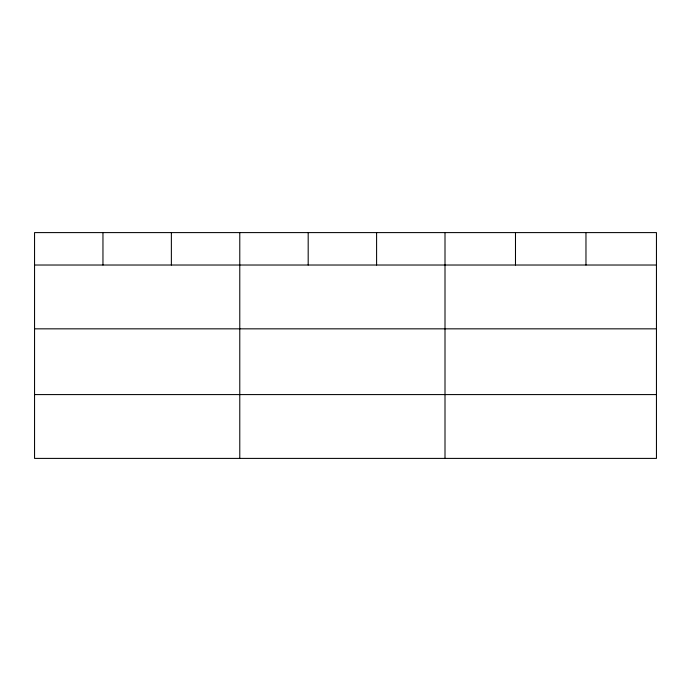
<?xml version="1.0" encoding="UTF-8"?>
<svg xmlns="http://www.w3.org/2000/svg" width="691" height="691" viewBox="0 0 691 691"><rect width="100%" height="100%" fill="white"/><g stroke="black" fill="none" stroke-linecap="round" stroke-linejoin="round"><path stroke-width="1.04" d="M656.45 328.838L656.45 232.599L34.55 232.599L34.55 458.401L656.45 458.401L656.45 328.838L34.55 328.838M34.55 265.024L656.45 265.024M34.55 394.587L656.45 394.587M585.968 232.599L585.968 265.024M515.486 232.599L515.486 265.024M445.004 232.599L445.004 458.401M376.595 232.599L376.595 265.024M308.186 232.599L308.186 265.024M239.777 232.599L239.777 458.401M171.368 232.599L171.368 265.024M102.959 232.599L102.959 265.024"/></g></svg>
